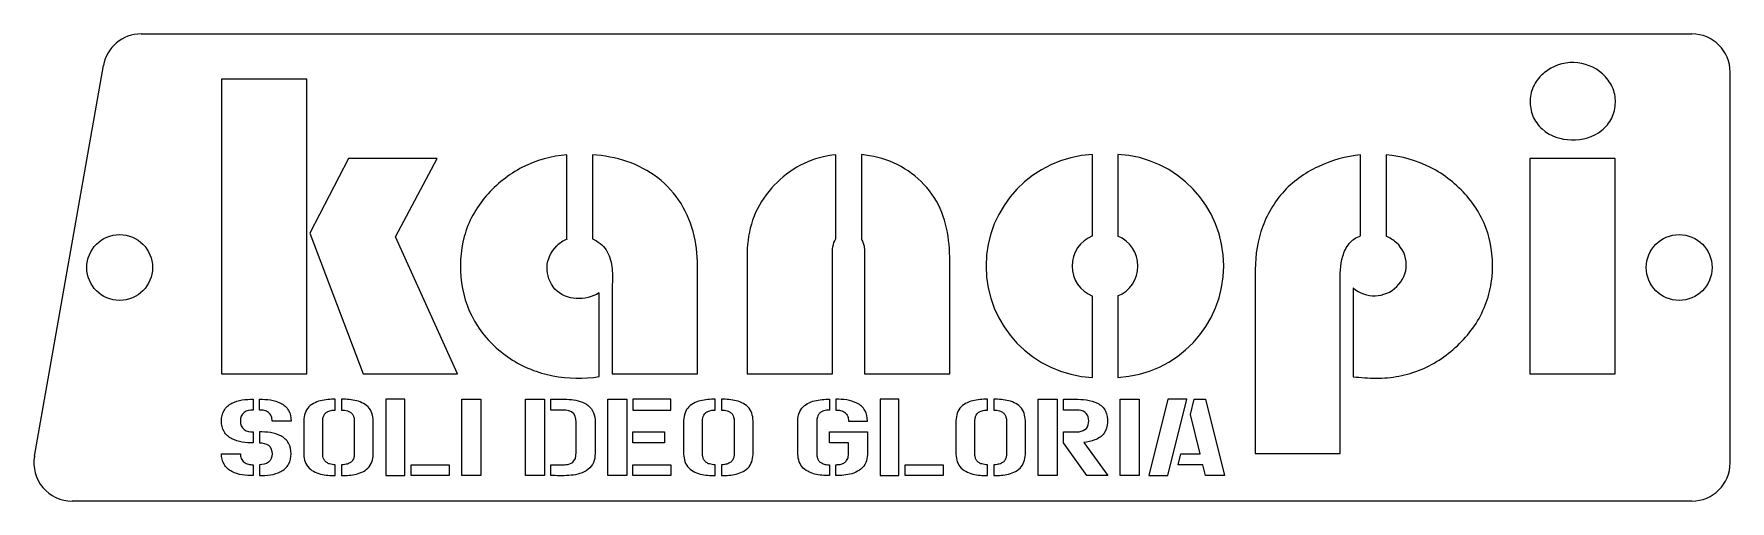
# Model space of a CAD drawing. Header units: millimetres. Extents: x -8 to 118, y -35 to 0.
import ezdxf

# ---------------------------------------------------------------- set-up
doc = ezdxf.new("R2010")
doc.units = ezdxf.units.MM
doc.layers.add('1', color=7, linetype='Continuous', true_color=0xffffff)

msp = doc.modelspace()

# ---------------------------------------------------------------- linework, layer by layer
at = {"layer": '1', "color": 163, "linetype": 'Continuous', "lineweight": 18}
for p, q in [((0, 0), (115.55, 0)), ((-7.94, -31.5), (-2.81, -2.36)), ((118.4, -31.99), (118.4, -2.85)), ((115.55, -34.84), (-5.14, -34.84))]:
    msp.add_line(p, q, dxfattribs=at)
at = {"layer": '1', "color": 150, "linetype": 'Continuous', "lineweight": 18}
for p, q in [((5.99, -3.38), (5.99, -25.34)), ((12.34, -3.38), (5.99, -3.38)), ((12.34, -25.34), (12.34, -3.38)), ((15.46, -9.29), (12.58, -14.86)), ((22.06, -9.29), (15.46, -9.29)), ((18.96, -15.13), (22.06, -9.29)), ((31.73, -15.31), (31.73, -9.01)), ((33.63, -9.01), (33.63, -15.28)), ((51.77, -15.29), (51.77, -9.01)), ((53.67, -9), (53.67, -15.32)), ((70.88, -15.06), (70.88, -9.01)), ((72.78, -8.99), (72.78, -15.07)), ((90.87, -15.05), (90.87, -9.02)), ((92.77, -9.02), (92.77, -15.09)), ((103.48, -9.29), (103.48, -25.34)), ((109.83, -9.29), (103.48, -9.29)), ((109.83, -25.34), (109.83, -9.29)), ((12.58, -14.86), (16.55, -25.34)), ((23.58, -25.34), (18.96, -15.13)), ((90.31, -18.93), (90.31, -25.57)), ((34.13, -25.55), (34.13, -19.32)), ((70.88, -25.62), (70.88, -19.55)), ((72.78, -19.54), (72.78, -25.62)), ((5.99, -25.34), (12.34, -25.34)), ((16.55, -25.34), (23.58, -25.34)), ((35.11, -25.34), (41.46, -25.34)), ((45.16, -25.34), (51.51, -25.34)), ((53.9, -25.34), (60.25, -25.34)), ((103.48, -25.34), (109.83, -25.34)), ((8.35, -27.24), (8.35, -28.05)), ((8.82, -28.05), (8.82, -27.24)), ((14.47, -28.05), (14.47, -27.24)), ((14.94, -27.24), (14.94, -28.05)), ((18.24, -27.24), (18.24, -32.94)), ((19.65, -27.24), (18.24, -27.24)), ((19.65, -32.94), (19.65, -27.24)), ((23.89, -27.24), (25.31, -27.24)), ((23.89, -32.94), (23.89, -27.24)), ((25.31, -27.24), (25.31, -32.94)), ((28.64, -27.24), (30.05, -27.24)), ((28.64, -32.94), (28.64, -27.24)), ((30.05, -27.24), (30.05, -32.94)), ((30.53, -28.05), (30.53, -27.24)), ((34.77, -27.24), (36.18, -27.24)), ((34.77, -32.94), (34.77, -27.24)), ((36.18, -27.24), (36.18, -32.94)), ((36.65, -27.24), (36.65, -28.05)), ((39.48, -27.24), (36.65, -27.24)), ((39.48, -28.05), (39.48, -27.24)), ((42.77, -28.05), (42.77, -27.24)), ((43.24, -27.24), (43.24, -28.05)), ((51.29, -27.24), (51.29, -28.05)), ((51.76, -27.24), (51.76, -28.05)), ((55.06, -27.24), (55.06, -32.94)), ((56.47, -27.24), (55.06, -27.24)), ((56.47, -32.94), (56.47, -27.24)), ((63.07, -28.05), (63.07, -27.24)), ((63.54, -27.24), (63.54, -28.05)), ((66.84, -27.24), (68.25, -27.24)), ((66.84, -32.94), (66.84, -27.24)), ((68.25, -27.24), (68.25, -32.94)), ((68.72, -28.05), (68.72, -27.24)), ((72.96, -27.24), (74.37, -27.24)), ((72.96, -32.94), (72.96, -27.24)), ((74.37, -27.24), (74.37, -32.94)), ((76.49, -27.24), (75.08, -32.94)), ((76.49, -32.94), (77.91, -27.24)), ((77.91, -27.24), (76.49, -27.24)), ((78.19, -28.38), (78.47, -27.24)), ((78.47, -27.24), (79.32, -27.24)), ((79.32, -27.24), (80.73, -32.94)), ((11.17, -28.87), (9.76, -28.87)), ((36.65, -28.05), (39.48, -28.05)), ((52.7, -28.87), (54.12, -28.87)), ((78.92, -31.31), (78.19, -28.38)), ((8.35, -29.68), (8.35, -30.5)), ((8.82, -29.68), (8.82, -30.5)), ((36.65, -29.68), (39.01, -29.68)), ((36.65, -30.5), (36.65, -29.68)), ((39.01, -29.68), (39.01, -30.5)), ((51.29, -29.68), (54.12, -29.68)), ((51.29, -30.5), (51.29, -29.68)), ((68.72, -30.5), (68.72, -29.68)), ((5.99, -31.31), (7.4, -31.31)), ((39.01, -30.5), (36.65, -30.5)), ((52.7, -30.5), (51.29, -30.5)), ((70.46, -32.94), (68.72, -30.5)), ((70.24, -30.47), (72.02, -32.94)), ((77.26, -32.13), (77.46, -31.31)), ((77.46, -31.31), (78.92, -31.31)), ((83, -31.28), (89.34, -31.28)), ((8.35, -32.13), (8.35, -32.94)), ((8.82, -32.13), (8.82, -32.94)), ((14.47, -32.94), (14.47, -32.13)), ((14.94, -32.13), (14.94, -32.94)), ((20.13, -32.13), (22.95, -32.13)), ((20.13, -32.94), (20.13, -32.13)), ((22.95, -32.13), (22.95, -32.94)), ((30.53, -32.94), (30.53, -32.13)), ((36.65, -32.13), (39.48, -32.13)), ((36.65, -32.94), (36.65, -32.13)), ((39.48, -32.13), (39.48, -32.94)), ((42.77, -32.94), (42.77, -32.13)), ((43.24, -32.13), (43.24, -32.94)), ((51.29, -32.13), (51.29, -32.94)), ((51.76, -32.94), (51.76, -32.13)), ((56.94, -32.13), (59.77, -32.13)), ((56.94, -32.94), (56.94, -32.13)), ((59.77, -32.13), (59.77, -32.94)), ((63.07, -32.94), (63.07, -32.13)), ((63.54, -32.13), (63.54, -32.94)), ((79.12, -32.13), (77.26, -32.13)), ((79.32, -32.94), (79.12, -32.13)), ((18.24, -32.94), (19.65, -32.94)), ((22.95, -32.94), (20.13, -32.94)), ((25.31, -32.94), (23.89, -32.94)), ((30.05, -32.94), (28.64, -32.94)), ((36.18, -32.94), (34.77, -32.94)), ((39.48, -32.94), (36.65, -32.94)), ((55.06, -32.94), (56.47, -32.94)), ((59.77, -32.94), (56.94, -32.94)), ((68.25, -32.94), (66.84, -32.94)), ((72.02, -32.94), (70.46, -32.94)), ((74.37, -32.94), (72.96, -32.94)), ((75.08, -32.94), (76.49, -32.94)), ((80.73, -32.94), (79.32, -32.94))]:
    msp.add_line(p, q, dxfattribs=at)
for centre in [(-1.6, -17.42), (114.6, -17.42)]:
    msp.add_circle(centre, 2.45, dxfattribs=at)
at = {"layer": '1', "color": 163, "linetype": 'Continuous', "lineweight": 18}
for centre, start, end in [((0, -2.85), 90, 170), ((115.55, -2.85), 0, 90), ((-5.14, -31.99), 170, 270), ((115.55, -31.99), 270, 360)]:
    msp.add_arc(centre, 2.85, start, end, dxfattribs=at)
at = {"layer": '1', "color": 150, "linetype": 'Continuous', "lineweight": 18}
for centre, radius, start, end in [((71.28, -17.31), 8.32, 92.7426, 267.2574), ((72.34, -17.3), 8.33, 273.0068, 86.9932), ((71.79, -17.31), 2.42, 112.0162, 247.9838), ((71.85, -17.31), 2.42, 292.6115, 67.3885), ((91.8, -17.47), 2.57, 47.4785, 67.8442), ((32.76, -17.69), 2.59, 113.2551, 133.5402), ((92.06, -17.22), 2.21, 312.9045, 47.9893), ((91.89, -17.15), 2.38, 228.4628, 314.7671)]:
    msp.add_arc(centre, radius, start, end, dxfattribs=at)
for points, knots in [([(108.9, -2.99), (108.32, -2.46), (107.55, -2.15), (105.95, -2.12), (105.16, -2.38), (104.24, -3.16), (103.98, -3.46), (103.61, -4.17), (103.51, -4.56), (103.49, -5.36), (103.55, -5.76), (103.85, -6.49), (104.09, -6.82), (104.39, -7.09)], [0, 0, 0, 0, 0.25, 0.25, 0.5, 0.5, 0.625, 0.625, 0.75, 0.75, 0.875, 0.875, 1, 1, 1, 1]), ([(104.39, -7.09), (104.99, -7.63), (105.79, -7.88), (107.38, -7.91), (108.2, -7.7), (109.14, -6.95), (109.4, -6.63), (109.75, -5.92), (109.84, -5.52), (109.86, -4.72), (109.78, -4.32), (109.45, -3.59), (109.2, -3.27), (108.9, -2.99)], [0, 0, 0, 0, 0.25, 0.25, 0.5, 0.5, 0.625, 0.625, 0.75, 0.75, 0.875, 0.875, 1, 1, 1, 1]), ([(31.73, -9.01), (30.58, -9.11), (29.44, -9.42), (27.4, -10.47), (26.47, -11.2), (24.95, -12.96), (24.38, -14), (23.78, -16.23), (23.72, -17.41), (24.03, -19.7), (24.43, -20.82), (25.69, -22.74), (26.53, -23.57), (28.46, -24.85), (29.55, -25.28), (31.82, -25.71), (32.98, -25.74), (34.13, -25.55)], [0, 0, 0, 0, 0.125, 0.125, 0.25, 0.25, 0.375, 0.375, 0.5, 0.5, 0.625, 0.625, 0.75, 0.75, 0.875, 0.875, 1, 1, 1, 1]), ([(41.46, -25.34), (41.46, -23.62), (41.46, -21.05), (41.46, -18.47), (41.46, -16.76), (41.4, -15.9), (41.01, -14.21), (40.69, -13.39), (39.77, -11.92), (39.18, -11.27), (37.8, -10.2), (37.02, -9.79), (35.37, -9.23), (34.51, -9.08), (33.63, -9.01)], [0, 0, 0, 0, 0.25, 0.375, 0.375, 0.5, 0.5, 0.625, 0.625, 0.75, 0.75, 0.875, 0.875, 1, 1, 1, 1]), ([(51.77, -9.01), (50.95, -9.1), (50.14, -9.31), (48.66, -10.01), (47.98, -10.5), (46.8, -11.64), (46.29, -12.31), (45.55, -13.77), (45.32, -14.58), (45.12, -16.21), (45.16, -17.05), (45.16, -18.71), (45.16, -21.19), (45.16, -23.68), (45.16, -25.34)], [0, 0, 0, 0, 0.125, 0.125, 0.25, 0.25, 0.375, 0.375, 0.5, 0.5, 0.625, 0.625, 0.75, 1, 1, 1, 1]), ([(60.25, -25.34), (60.25, -23.68), (60.25, -21.2), (60.25, -18.71), (60.25, -17.05), (60.27, -16.22), (60.07, -14.59), (59.88, -13.79), (59.2, -12.27), (58.71, -11.59), (57.52, -10.43), (56.82, -9.95), (55.31, -9.28), (54.49, -9.08), (53.67, -9)], [0, 0, 0, 0, 0.25, 0.375, 0.375, 0.5, 0.5, 0.625, 0.625, 0.75, 0.75, 0.875, 0.875, 1, 1, 1, 1]), ([(90.87, -9.02), (89.78, -9.12), (88.69, -9.43), (86.7, -10.38), (85.78, -11.03), (84.31, -12.7), (83.77, -13.69), (83.11, -15.79), (83, -16.87), (83, -22.41), (83, -26.85), (83, -31.28)], [0, 0, 0, 0, 0.125, 0.125, 0.25, 0.25, 0.375, 0.375, 0.5, 0.5, 1, 1, 1, 1]), ([(90.31, -25.57), (90.88, -25.62), (91.46, -25.68), (92.59, -25.68), (93.16, -25.63), (94.85, -25.31), (95.94, -24.86), (97.85, -23.55), (98.69, -22.72), (100, -20.81), (100.43, -19.71), (100.78, -17.43), (100.72, -16.25), (100.12, -14.02), (99.56, -12.99), (98.03, -11.23), (97.11, -10.49), (95.06, -9.44), (93.93, -9.13), (92.77, -9.02)], [0, 0, 0, 0, 0.0625, 0.0625, 0.125, 0.125, 0.25, 0.25, 0.375, 0.375, 0.5, 0.5, 0.625, 0.625, 0.75, 0.75, 0.875, 0.875, 1, 1, 1, 1]), ([(89.34, -31.28), (89.34, -28.47), (89.34, -24.26), (89.34, -20.05), (89.34, -17.95), (89.34, -17.24), (89.64, -16.23), (89.79, -15.91), (90.24, -15.37), (90.54, -15.17), (90.87, -15.05)], [0, 0, 0, 0, 0.5, 0.75, 0.75, 0.875, 0.875, 0.9375, 0.9375, 1, 1, 1, 1]), ([(34.13, -19.32), (33.62, -19.62), (33.02, -19.77), (31.83, -19.7), (31.24, -19.46), (30.43, -18.59), (30.23, -17.98), (30.26, -16.8), (30.54, -16.23), (30.97, -15.81)], [0, 0, 0, 0, 0.25, 0.25, 0.5, 0.5, 0.75, 0.75, 1, 1, 1, 1]), ([(33.63, -15.28), (34.04, -15.45), (34.4, -15.75), (34.89, -16.48), (35.02, -16.92), (35.14, -17.79), (35.11, -18.24), (35.11, -19.12), (35.11, -21.34), (35.11, -23.56), (35.11, -25.34)], [0, 0, 0, 0, 0.125, 0.125, 0.25, 0.25, 0.375, 0.375, 0.5, 1, 1, 1, 1]), ([(51.51, -25.34), (51.51, -23.66), (51.51, -21.13), (51.51, -18.19), (51.51, -16.93), (51.51, -16.09), (51.52, -15.63), (51.77, -15.29)], [0, 0, 0, 0, 0.5, 0.75, 0.875, 0.875, 1, 1, 1, 1]), ([(53.67, -15.32), (53.73, -15.41), (53.77, -15.51), (53.84, -15.71), (53.87, -15.81), (53.91, -16.12), (53.9, -16.33), (53.9, -16.96), (53.9, -18.22), (53.9, -21.15), (53.9, -23.66), (53.9, -25.34)], [0, 0, 0, 0, 0.03125, 0.03125, 0.0625, 0.0625, 0.125, 0.125, 0.25, 0.5, 1, 1, 1, 1]), ([(8.35, -30.5), (7.8, -30.5), (7.25, -30.45), (6.52, -30.07), (6.31, -29.89), (6.04, -29.42), (5.99, -29.14), (5.99, -28.6), (6.04, -28.32), (6.31, -27.85), (6.53, -27.66), (7.25, -27.29), (7.8, -27.24), (8.35, -27.24)], [0, 0, 0, 0, 0.25, 0.25, 0.375, 0.375, 0.5, 0.5, 0.625, 0.625, 0.75, 0.75, 1, 1, 1, 1]), ([(8.82, -27.24), (9.36, -27.24), (9.92, -27.29), (10.64, -27.66), (10.86, -27.85), (11.12, -28.32), (11.17, -28.6), (11.17, -28.87)], [0, 0, 0, 0, 0.5, 0.5, 0.75, 0.75, 1, 1, 1, 1]), ([(14.47, -27.24), (14.1, -27.24), (13.72, -27.27), (13, -27.45), (12.64, -27.63), (12.18, -28.21), (12.12, -28.6), (12.12, -29.35), (12.12, -30.1), (12.12, -30.85), (12.12, -31.6), (12.18, -31.98), (12.66, -32.56), (13.01, -32.73), (13.73, -32.91), (14.1, -32.94), (14.47, -32.94)], [0, 0, 0, 0, 0.125, 0.125, 0.25, 0.25, 0.375, 0.375, 0.5, 0.625, 0.625, 0.75, 0.75, 0.875, 0.875, 1, 1, 1, 1]), ([(14.94, -32.94), (15.31, -32.94), (15.68, -32.91), (16.4, -32.73), (16.76, -32.56), (17.23, -31.99), (17.3, -31.6), (17.3, -30.85), (17.3, -30.1), (17.3, -29.36), (17.3, -28.61), (17.23, -28.21), (16.77, -27.63), (16.41, -27.45), (15.69, -27.27), (15.32, -27.24), (14.94, -27.24)], [0, 0, 0, 0, 0.125, 0.125, 0.25, 0.25, 0.375, 0.375, 0.5, 0.625, 0.625, 0.75, 0.75, 0.875, 0.875, 1, 1, 1, 1]), ([(30.53, -27.24), (30.98, -27.24), (31.43, -27.22), (32.34, -27.29), (32.8, -27.37), (33.37, -27.73), (33.54, -27.9), (33.75, -28.3), (33.81, -28.52), (33.84, -29.2), (33.82, -29.66), (33.82, -30.34), (33.82, -30.56), (33.82, -31.02), (33.83, -31.24), (33.8, -31.69), (33.74, -31.92), (33.52, -32.3), (33.35, -32.46), (32.77, -32.82), (32.32, -32.9), (31.42, -32.96), (30.97, -32.94), (30.53, -32.94)], [0, 0, 0, 0, 0.125, 0.125, 0.25, 0.25, 0.3125, 0.3125, 0.375, 0.375, 0.5, 0.5, 0.5625, 0.5625, 0.625, 0.625, 0.6875, 0.6875, 0.75, 0.75, 0.875, 0.875, 1, 1, 1, 1]), ([(42.77, -27.24), (42.4, -27.24), (42.03, -27.27), (41.31, -27.45), (40.96, -27.62), (40.49, -28.19), (40.42, -28.58), (40.42, -29.33), (40.42, -30.08), (40.42, -30.82), (40.42, -31.57), (40.48, -31.97), (40.94, -32.55), (41.3, -32.73), (42.02, -32.91), (42.4, -32.94), (42.77, -32.94)], [0, 0, 0, 0, 0.125, 0.125, 0.25, 0.25, 0.375, 0.375, 0.5, 0.625, 0.625, 0.75, 0.75, 0.875, 0.875, 1, 1, 1, 1]), ([(43.24, -32.94), (43.62, -32.94), (43.98, -32.91), (44.7, -32.73), (45.06, -32.56), (45.53, -31.99), (45.6, -31.6), (45.6, -30.85), (45.6, -30.1), (45.6, -29.36), (45.6, -28.61), (45.54, -28.21), (45.07, -27.63), (44.71, -27.45), (43.99, -27.27), (43.62, -27.24), (43.24, -27.24)], [0, 0, 0, 0, 0.125, 0.125, 0.25, 0.25, 0.375, 0.375, 0.5, 0.625, 0.625, 0.75, 0.75, 0.875, 0.875, 1, 1, 1, 1]), ([(51.29, -32.94), (50.92, -32.94), (50.54, -32.91), (49.83, -32.73), (49.47, -32.56), (49.01, -31.98), (48.93, -31.59), (48.93, -30.84), (48.93, -30.09), (48.93, -29.35), (48.93, -28.6), (49, -28.2), (49.47, -27.63), (49.82, -27.45), (50.55, -27.27), (50.92, -27.24), (51.29, -27.24)], [0, 0, 0, 0, 0.125, 0.125, 0.25, 0.25, 0.375, 0.375, 0.5, 0.625, 0.625, 0.75, 0.75, 0.875, 0.875, 1, 1, 1, 1]), ([(54.12, -28.87), (54.12, -28.6), (54.06, -28.32), (53.8, -27.85), (53.58, -27.66), (52.86, -27.29), (52.3, -27.24), (51.76, -27.24)], [0, 0, 0, 0, 0.25, 0.25, 0.5, 0.5, 1, 1, 1, 1]), ([(63.07, -27.24), (62.69, -27.24), (62.32, -27.27), (61.6, -27.45), (61.24, -27.63), (60.78, -28.21), (60.71, -28.6), (60.71, -29.35), (60.71, -30.1), (60.71, -30.85), (60.71, -31.6), (60.78, -31.98), (61.25, -32.56), (61.61, -32.73), (62.33, -32.91), (62.7, -32.94), (63.07, -32.94)], [0, 0, 0, 0, 0.125, 0.125, 0.25, 0.25, 0.375, 0.375, 0.5, 0.625, 0.625, 0.75, 0.75, 0.875, 0.875, 1, 1, 1, 1]), ([(63.54, -32.94), (63.91, -32.94), (64.28, -32.91), (65, -32.73), (65.35, -32.56), (65.82, -31.99), (65.89, -31.6), (65.89, -30.85), (65.89, -30.1), (65.89, -29.36), (65.89, -28.61), (65.83, -28.21), (65.37, -27.63), (65.01, -27.45), (64.29, -27.27), (63.91, -27.24), (63.54, -27.24)], [0, 0, 0, 0, 0.125, 0.125, 0.25, 0.25, 0.375, 0.375, 0.5, 0.625, 0.625, 0.75, 0.75, 0.875, 0.875, 1, 1, 1, 1]), ([(68.72, -27.24), (69.29, -27.24), (69.87, -27.21), (70.72, -27.34), (71, -27.41), (71.51, -27.67), (71.73, -27.88), (71.99, -28.39), (72.03, -28.68), (72, -29.26), (71.92, -29.55), (71.59, -30.01), (71.34, -30.17), (70.81, -30.39), (70.52, -30.44), (70.24, -30.47)], [0, 0, 0, 0, 0.25, 0.25, 0.375, 0.375, 0.5, 0.5, 0.625, 0.625, 0.75, 0.75, 0.875, 0.875, 1, 1, 1, 1]), ([(8.35, -28.05), (8.11, -28.05), (7.86, -28.09), (7.48, -28.38), (7.4, -28.63), (7.4, -29.11), (7.48, -29.36), (7.86, -29.65), (8.11, -29.68), (8.35, -29.68)], [0, 0, 0, 0, 0.25, 0.25, 0.5, 0.5, 0.75, 0.75, 1, 1, 1, 1]), ([(9.76, -28.87), (9.76, -28.75), (9.75, -28.63), (9.66, -28.41), (9.59, -28.31), (9.4, -28.16), (9.29, -28.12), (9.06, -28.06), (8.94, -28.05), (8.82, -28.05)], [0, 0, 0, 0, 0.25, 0.25, 0.5, 0.5, 0.75, 0.75, 1, 1, 1, 1]), ([(14.47, -32.13), (14.33, -32.13), (14.18, -32.11), (13.96, -32.05), (13.89, -32.01), (13.76, -31.92), (13.7, -31.86), (13.62, -31.74), (13.59, -31.67), (13.54, -31.5), (13.53, -31.39), (13.53, -30.76), (13.53, -30.24), (13.53, -29.54), (13.53, -29.35), (13.53, -29.01), (13.52, -28.86), (13.55, -28.63), (13.57, -28.55), (13.64, -28.4), (13.69, -28.33), (13.8, -28.23), (13.86, -28.19), (14.02, -28.11), (14.12, -28.08), (14.31, -28.06), (14.39, -28.05), (14.47, -28.05)], [0, 0, 0, 0, 0.082748, 0.082748, 0.128012, 0.128012, 0.173934, 0.173934, 0.213659, 0.213659, 0.276845, 0.276845, 0.570247, 0.570247, 0.674198, 0.674198, 0.761258, 0.761258, 0.806847, 0.806847, 0.853132, 0.853132, 0.893145, 0.893145, 0.954687, 0.954687, 1, 1, 1, 1]), ([(14.94, -28.05), (15.09, -28.05), (15.23, -28.07), (15.45, -28.13), (15.52, -28.17), (15.66, -28.26), (15.71, -28.32), (15.8, -28.44), (15.83, -28.51), (15.88, -28.68), (15.88, -28.79), (15.88, -29.42), (15.88, -29.94), (15.88, -30.64), (15.88, -30.82), (15.88, -31.16), (15.89, -31.31), (15.87, -31.54), (15.85, -31.63), (15.78, -31.77), (15.73, -31.84), (15.62, -31.95), (15.56, -31.99), (15.4, -32.07), (15.29, -32.09), (15.11, -32.12), (15.02, -32.13), (14.94, -32.13)], [0, 0, 0, 0, 0.082647, 0.082647, 0.127848, 0.127848, 0.17371, 0.17371, 0.213361, 0.213361, 0.276643, 0.276643, 0.569096, 0.569096, 0.673361, 0.673361, 0.759485, 0.759485, 0.805501, 0.805501, 0.85225, 0.85225, 0.892305, 0.892305, 0.953372, 0.953372, 1, 1, 1, 1]), ([(30.53, -32.13), (30.83, -32.13), (31.13, -32.13), (31.73, -32.13), (32.06, -32.08), (32.44, -31.61), (32.41, -31.28), (32.41, -30.68), (32.41, -30.08), (32.41, -29.48), (32.41, -28.88), (32.43, -28.55), (32.05, -28.1), (31.72, -28.05), (31.12, -28.05), (30.82, -28.05), (30.53, -28.05)], [0, 0, 0, 0, 0.125, 0.125, 0.25, 0.25, 0.375, 0.375, 0.5, 0.625, 0.625, 0.75, 0.75, 0.875, 0.875, 1, 1, 1, 1]), ([(42.77, -32.13), (42.63, -32.13), (42.48, -32.11), (42.27, -32.05), (42.19, -32.01), (42.06, -31.92), (42, -31.86), (41.92, -31.74), (41.89, -31.67), (41.84, -31.5), (41.83, -31.39), (41.83, -30.76), (41.83, -30.24), (41.83, -29.54), (41.83, -29.35), (41.83, -29.01), (41.82, -28.86), (41.85, -28.63), (41.87, -28.55), (41.94, -28.4), (41.99, -28.33), (42.1, -28.23), (42.16, -28.19), (42.32, -28.11), (42.43, -28.08), (42.61, -28.06), (42.69, -28.05), (42.77, -28.05)], [0, 0, 0, 0, 0.082748, 0.082748, 0.128012, 0.128012, 0.173934, 0.173934, 0.213659, 0.213659, 0.276845, 0.276845, 0.570247, 0.570247, 0.674198, 0.674198, 0.761258, 0.761258, 0.806847, 0.806847, 0.853132, 0.853132, 0.893145, 0.893145, 0.954687, 0.954687, 1, 1, 1, 1]), ([(43.24, -28.05), (43.39, -28.05), (43.54, -28.07), (43.75, -28.13), (43.83, -28.17), (43.96, -28.26), (44.02, -28.32), (44.1, -28.44), (44.13, -28.51), (44.18, -28.68), (44.19, -28.79), (44.19, -29.42), (44.19, -29.94), (44.19, -30.64), (44.19, -30.82), (44.19, -31.16), (44.2, -31.31), (44.17, -31.54), (44.15, -31.63), (44.08, -31.77), (44.03, -31.84), (43.92, -31.95), (43.86, -31.99), (43.7, -32.07), (43.6, -32.09), (43.41, -32.12), (43.33, -32.13), (43.24, -32.13)], [0, 0, 0, 0, 0.082647, 0.082647, 0.127848, 0.127848, 0.17371, 0.17371, 0.213361, 0.213361, 0.276643, 0.276643, 0.569096, 0.569096, 0.673361, 0.673361, 0.759485, 0.759485, 0.805501, 0.805501, 0.85225, 0.85225, 0.892305, 0.892305, 0.953372, 0.953372, 1, 1, 1, 1]), ([(51.29, -28.05), (51.15, -28.05), (51, -28.07), (50.78, -28.13), (50.71, -28.17), (50.58, -28.26), (50.52, -28.32), (50.43, -28.44), (50.41, -28.51), (50.35, -28.68), (50.35, -28.8), (50.35, -29.43), (50.35, -29.94), (50.35, -30.65), (50.35, -30.83), (50.35, -31.17), (50.34, -31.32), (50.37, -31.55), (50.39, -31.63), (50.46, -31.78), (50.5, -31.85), (50.61, -31.95), (50.67, -31.99), (50.84, -32.07), (50.94, -32.1), (51.13, -32.12), (51.21, -32.13), (51.29, -32.13)], [0, 0, 0, 0, 0.082717, 0.082717, 0.127976, 0.127976, 0.173893, 0.173893, 0.213624, 0.213624, 0.276948, 0.276948, 0.570618, 0.570618, 0.674439, 0.674439, 0.761476, 0.761476, 0.806957, 0.806957, 0.853127, 0.853127, 0.893098, 0.893098, 0.954667, 0.954667, 1, 1, 1, 1]), ([(51.76, -28.05), (51.88, -28.05), (52, -28.06), (52.23, -28.12), (52.34, -28.16), (52.53, -28.31), (52.61, -28.41), (52.69, -28.63), (52.7, -28.75), (52.7, -28.87)], [0, 0, 0, 0, 0.25, 0.25, 0.5, 0.5, 0.75, 0.75, 1, 1, 1, 1]), ([(63.07, -32.13), (62.92, -32.13), (62.77, -32.11), (62.56, -32.05), (62.49, -32.01), (62.35, -31.92), (62.29, -31.86), (62.21, -31.74), (62.18, -31.67), (62.13, -31.5), (62.12, -31.39), (62.12, -30.76), (62.12, -30.24), (62.12, -29.54), (62.12, -29.35), (62.12, -29.01), (62.11, -28.86), (62.15, -28.63), (62.17, -28.55), (62.23, -28.4), (62.28, -28.33), (62.39, -28.23), (62.45, -28.19), (62.61, -28.11), (62.72, -28.08), (62.91, -28.06), (62.99, -28.05), (63.07, -28.05)], [0, 0, 0, 0, 0.082748, 0.082748, 0.128012, 0.128012, 0.173934, 0.173934, 0.213659, 0.213659, 0.276845, 0.276845, 0.570247, 0.570247, 0.674198, 0.674198, 0.761258, 0.761258, 0.806847, 0.806847, 0.853132, 0.853132, 0.893145, 0.893145, 0.954687, 0.954687, 1, 1, 1, 1]), ([(63.54, -28.05), (63.68, -28.05), (63.83, -28.07), (64.04, -28.13), (64.12, -28.17), (64.25, -28.26), (64.31, -28.32), (64.39, -28.44), (64.42, -28.51), (64.47, -28.68), (64.48, -28.79), (64.48, -29.42), (64.48, -29.94), (64.48, -30.64), (64.48, -30.82), (64.48, -31.16), (64.49, -31.31), (64.46, -31.54), (64.44, -31.63), (64.38, -31.77), (64.33, -31.84), (64.22, -31.95), (64.16, -31.99), (64, -32.07), (63.89, -32.09), (63.7, -32.12), (63.62, -32.13), (63.54, -32.13)], [0, 0, 0, 0, 0.082647, 0.082647, 0.127848, 0.127848, 0.17371, 0.17371, 0.213361, 0.213361, 0.276643, 0.276643, 0.569096, 0.569096, 0.673361, 0.673361, 0.759485, 0.759485, 0.805501, 0.805501, 0.85225, 0.85225, 0.892305, 0.892305, 0.953372, 0.953372, 1, 1, 1, 1]), ([(68.72, -29.68), (68.92, -29.68), (69.12, -29.68), (69.51, -29.68), (69.71, -29.69), (70.1, -29.64), (70.3, -29.56), (70.56, -29.27), (70.61, -29.06), (70.6, -28.66), (70.56, -28.46), (70.29, -28.16), (70.09, -28.09), (69.7, -28.04), (69.5, -28.05), (69.11, -28.05), (68.92, -28.05), (68.72, -28.05)], [0, 0, 0, 0, 0.125, 0.125, 0.25, 0.25, 0.375, 0.375, 0.5, 0.5, 0.625, 0.625, 0.75, 0.75, 0.875, 0.875, 1, 1, 1, 1]), ([(8.82, -32.94), (9.36, -32.94), (9.92, -32.89), (10.64, -32.52), (10.86, -32.33), (11.12, -31.86), (11.17, -31.58), (11.17, -31.04), (11.12, -30.76), (10.85, -30.29), (10.64, -30.1), (9.92, -29.73), (9.36, -29.68), (8.82, -29.68)], [0, 0, 0, 0, 0.25, 0.25, 0.375, 0.375, 0.5, 0.5, 0.625, 0.625, 0.75, 0.75, 1, 1, 1, 1]), ([(54.12, -29.68), (54.12, -30.09), (54.12, -30.5), (54.12, -31.32), (54.13, -31.75), (53.73, -32.46), (53.35, -32.68), (52.57, -32.91), (52.17, -32.94), (51.76, -32.94)], [0, 0, 0, 0, 0.25, 0.25, 0.5, 0.5, 0.75, 0.75, 1, 1, 1, 1]), ([(8.35, -32.94), (7.8, -32.94), (7.25, -32.89), (6.52, -32.52), (6.31, -32.33), (6.04, -31.86), (5.99, -31.58), (5.99, -31.31)], [0, 0, 0, 0, 0.5, 0.5, 0.75, 0.75, 1, 1, 1, 1]), ([(7.4, -31.31), (7.4, -31.43), (7.42, -31.55), (7.5, -31.77), (7.58, -31.87), (7.77, -32.02), (7.88, -32.06), (8.11, -32.12), (8.23, -32.13), (8.35, -32.13)], [0, 0, 0, 0, 0.25, 0.25, 0.5, 0.5, 0.75, 0.75, 1, 1, 1, 1]), ([(8.82, -30.5), (9.05, -30.5), (9.31, -30.53), (9.68, -30.82), (9.76, -31.07), (9.76, -31.55), (9.68, -31.8), (9.3, -32.09), (9.05, -32.13), (8.82, -32.13)], [0, 0, 0, 0, 0.25, 0.25, 0.5, 0.5, 0.75, 0.75, 1, 1, 1, 1]), ([(51.76, -32.13), (51.8, -32.13), (51.83, -32.12), (51.96, -32.12), (52.06, -32.11), (52.25, -32.05), (52.34, -32.02), (52.48, -31.92), (52.53, -31.87), (52.6, -31.77), (52.63, -31.72), (52.69, -31.56), (52.7, -31.45), (52.71, -31.12), (52.7, -30.91), (52.7, -30.63), (52.7, -30.56), (52.7, -30.5)], [0, 0, 0, 0, 0.046225, 0.046225, 0.176931, 0.176931, 0.30982, 0.30982, 0.40385, 0.40385, 0.475238, 0.475238, 0.627139, 0.627139, 0.910945, 0.910945, 1, 1, 1, 1])]:
    msp.add_open_spline(points, degree=3, knots=knots, dxfattribs=at)

doc.saveas('drawing.dxf')
